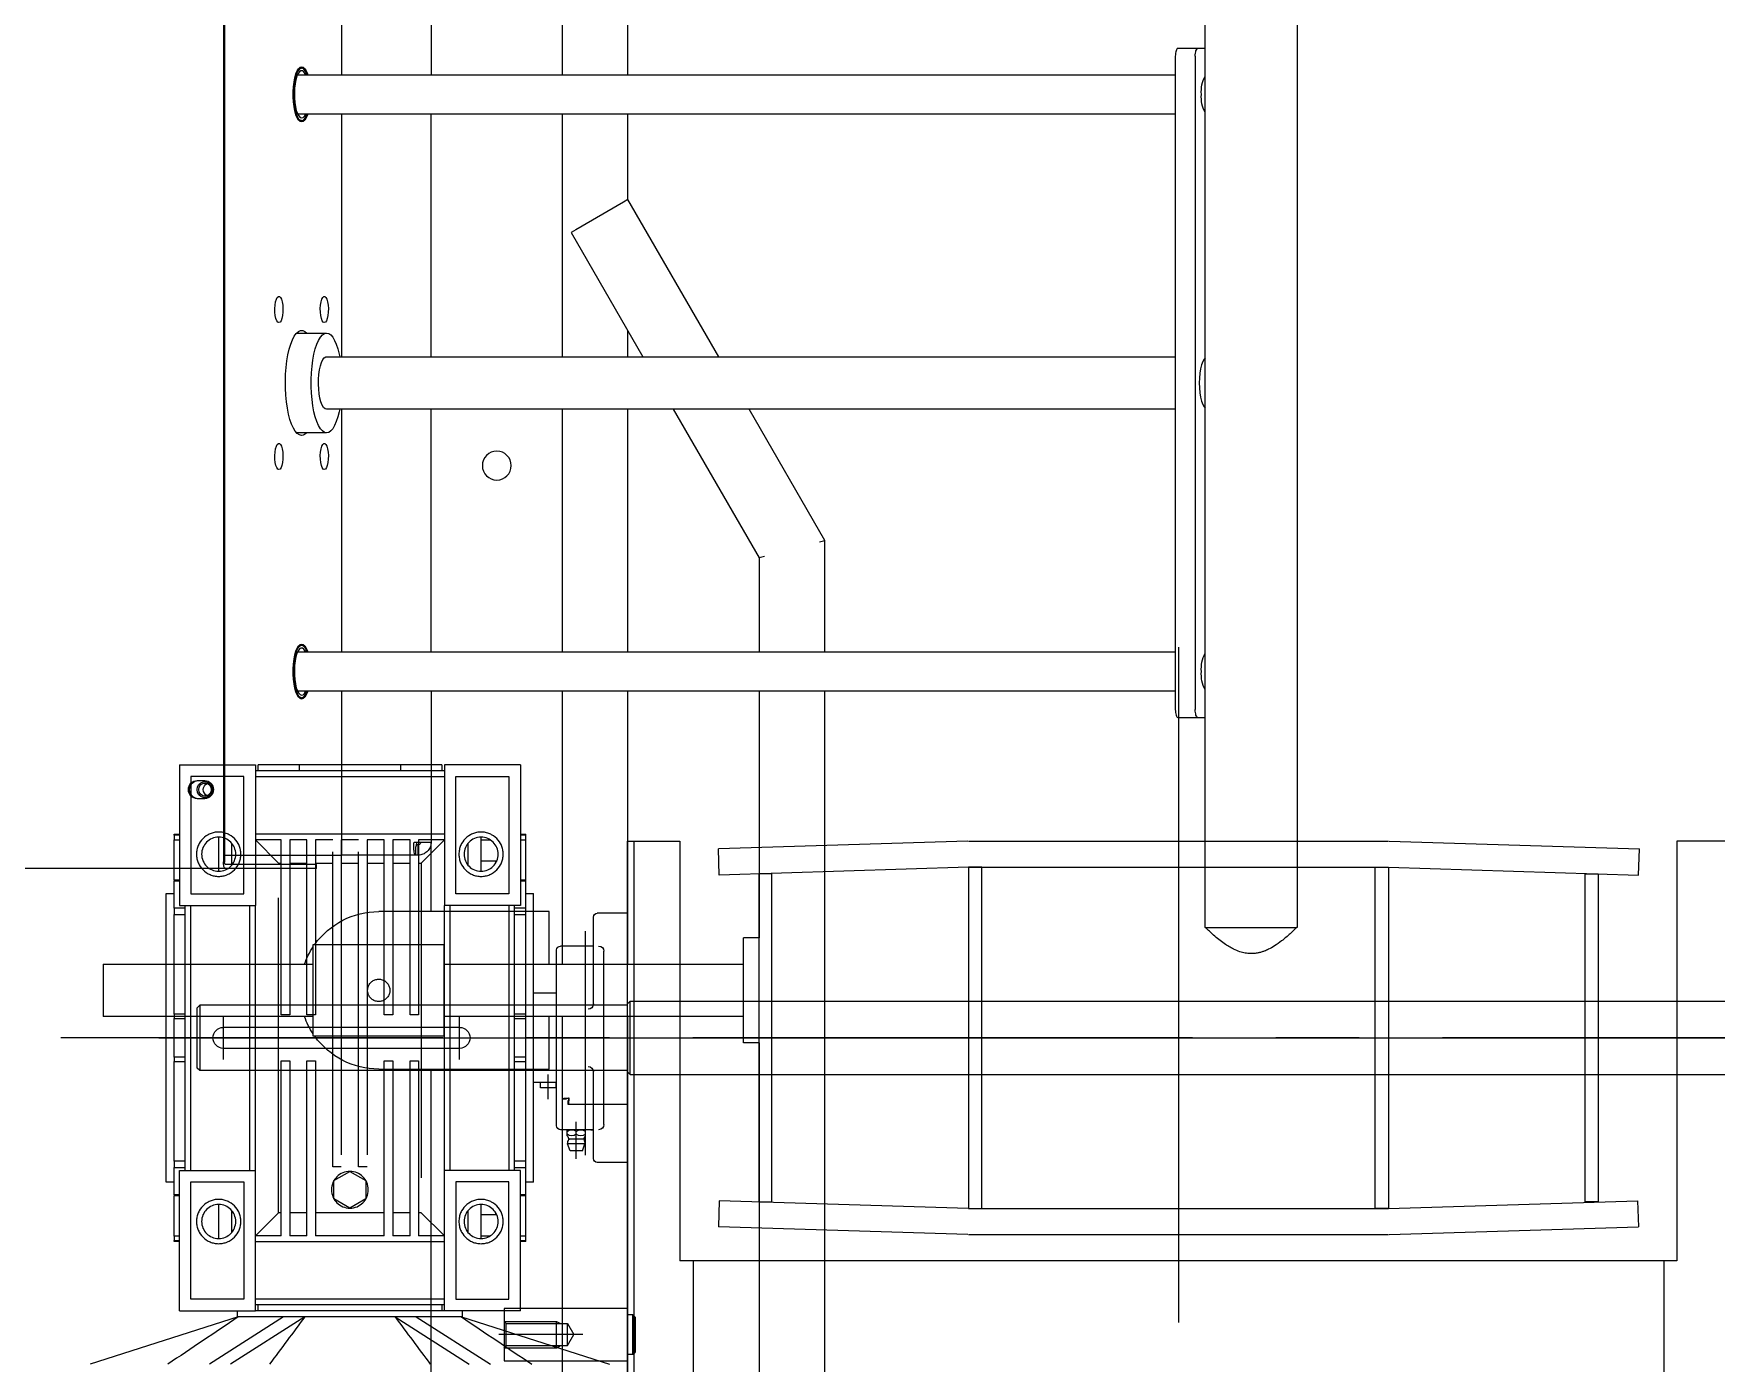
# Model space of a CAD drawing. Header units: millimetres. Extents: x 163705 to 1616509, y 81827 to 302547.
# Drawn here: x 595799 to 596441, y 147906 to 148413 of the extents above; entities that cross this region are included whole.
import ezdxf

# ---------------------------------------------------------------- set-up
doc = ezdxf.new("R2010")
doc.units = ezdxf.units.MM
doc.header["$LTSCALE"] = 10
doc.linetypes.add('ACAD_ISO02W100', pattern=[15, 12, -3])
doc.linetypes.add('CENTER2', pattern=[28.575, 19.05, -3.175, 3.175, -3.175])
for name, color, linetype, lineweight in [('1-中心线', 1, 'CENTER2', 0), ('1-虚线', 8, 'ACAD_ISO02W100', 0), ('1-设备轮廓', 2, 'Continuous', 18)]:
    doc.layers.add(name, color=color, linetype=linetype, lineweight=lineweight)

# ---------------------------------------------------------------- blocks, each defined once
blk = doc.blocks.new('A$Cb1654539')
at = {"lineweight": 25}
for p, q in [((-8.94, -7.62), (-65.39, 10.48)), ((8.29, -7.62), (-19.93, 10.48)), ((16.38, -7.62), (-11.85, 10.48)), ((50.84, -7.62), (79.07, 10.48)), ((58.92, -7.62), (87.15, 10.48)), ((76.15, -7.62), (132.61, 10.48)), ((-31.39, -9.92), (-31.39, -63.42)), ((-31.39, -9.92), (-2.39, -9.92)), ((-9.19, -7.54), (-9.19, -9.92)), ((8.29, -7.54), (-8.94, -7.54)), ((-8.94, -7.62), (-8.94, -7.54)), ((-2.39, -9.92), (-2.39, -63.42)), ((69.61, -9.92), (-2.39, -9.92)), ((69.61, -12.12), (-2.39, -12.12)), ((-1.39, -9.92), (-1.39, -12.12)), ((16.38, -7.62), (16.38, -7.54)), ((50.84, -7.54), (16.38, -7.54)), ((50.84, -7.62), (50.84, -7.54)), ((76.15, -7.54), (58.92, -7.54)), ((68.61, -12.12), (68.61, -9.92)), ((98.61, -9.92), (69.61, -9.92)), ((69.61, -9.92), (69.61, -63.42)), ((76.15, -7.62), (76.15, -7.54)), ((76.41, -9.92), (76.41, -7.54)), ((98.61, -9.92), (98.61, -63.42)), ((-6.79, -14.32), (-26.99, -14.32)), ((-26.99, -14.32), (-26.99, -59.02)), ((-6.79, -59.02), (-6.79, -14.32)), ((69.61, -14.32), (-2.39, -14.32)), ((74.01, -14.32), (94.21, -14.32)), ((74.01, -59.02), (74.01, -14.32)), ((94.21, -14.32), (94.21, -59.02)), ((-31.39, -36.32), (-33.39, -36.32)), ((-33.39, -36.32), (-33.39, -36.67)), ((-33.39, -38.39), (-33.39, -36.67)), ((-33.39, -36.67), (-31.39, -36.67)), ((-33.39, -38.39), (-33.39, -53.67)), ((-31.39, -38.39), (-33.39, -38.39)), ((-16.39, -37.42), (-16.39, -50.42)), ((-2.39, -36.28), (69.61, -36.28)), ((83.61, -37.42), (83.61, -50.42)), ((87.04, -38.39), (83.61, -38.39)), ((100.61, -36.32), (98.61, -36.32)), ((98.61, -36.67), (100.61, -36.67)), ((100.61, -38.39), (98.61, -38.39)), ((100.61, -36.32), (100.61, -36.67)), ((100.61, -36.67), (100.61, -38.39)), ((100.61, -38.39), (100.61, -53.67)), ((-11.39, -39.76), (-11.39, -48.07)), ((6.41, -47.28), (-2.39, -38.48)), ((7.43, -38.48), (-2.39, -38.48)), ((7.43, -38.48), (7.43, -105.17)), ((17.24, -38.48), (10.7, -38.48)), ((10.7, -105.17), (10.7, -38.48)), ((17.24, -38.48), (17.24, -105.17)), ((46.7, -38.48), (20.52, -38.48)), ((20.52, -105.17), (20.52, -38.48)), ((46.7, -38.48), (46.7, -105.17)), ((56.52, -38.48), (49.97, -38.48)), ((49.97, -105.17), (49.97, -38.48)), ((56.52, -38.48), (56.52, -105.17)), ((69.61, -38.48), (59.79, -38.48)), ((59.79, -105.17), (59.79, -38.48)), ((69.61, -38.48), (60.81, -47.28)), ((78.61, -48.07), (78.61, -39.76)), ((7.43, -47.28), (6.41, -47.28)), ((6.41, -47.28), (6.41, -180.55)), ((17.24, -47.28), (10.7, -47.28)), ((46.7, -47.28), (20.52, -47.28)), ((33.61, -49.03), (27.55, -52.53)), ((39.67, -52.53), (33.61, -49.03)), ((56.52, -47.28), (49.97, -47.28)), ((60.81, -47.28), (59.79, -47.28)), ((60.81, -180.55), (60.81, -47.28)), ((89.11, -46.46), (83.61, -46.46)), ((89.11, -47.38), (89.11, -46.46)), ((-31.39, -53.67), (-33.39, -53.67)), ((-33.39, -54.08), (-33.39, -53.67)), ((-33.39, -54.08), (-33.39, -64.51)), ((-31.39, -54.08), (-33.39, -54.08)), ((27.55, -52.53), (27.55, -59.53)), ((39.67, -59.53), (39.67, -52.53)), ((100.61, -53.67), (98.61, -53.67)), ((100.61, -54.08), (98.61, -54.08)), ((100.61, -53.67), (100.61, -54.08)), ((100.61, -54.08), (100.61, -64.51)), ((-33.39, -58.92), (-36.39, -58.92)), ((-36.39, -58.92), (-36.39, -168.92)), ((-31.39, -63.42), (-2.39, -63.42)), ((-29.19, -63.42), (-29.19, -164.42)), ((-26.99, -59.02), (-6.79, -59.02)), ((-26.99, -63.42), (-26.99, -164.42)), ((-4.59, -164.42), (-4.59, -63.42)), ((-2.39, -63.42), (-2.39, -164.42)), ((27.55, -59.53), (33.61, -63.03)), ((33.61, -63.03), (39.67, -59.53)), ((98.61, -63.42), (69.61, -63.42)), ((69.61, -63.42), (69.61, -164.42)), ((71.81, -63.42), (71.81, -164.42)), ((94.21, -59.02), (74.01, -59.02)), ((94.21, -164.42), (94.21, -63.42)), ((96.41, -63.42), (96.41, -164.42)), ((103.61, -58.92), (100.61, -58.92)), ((103.61, -58.92), (103.61, -168.92)), ((-33.39, -66.88), (-33.39, -64.51)), ((-33.39, -64.51), (-29.19, -64.51)), ((-33.39, -66.88), (-33.39, -104.91)), ((-29.19, -66.88), (-33.39, -66.88)), ((27.06, -64.78), (27.06, -189.35)), ((30.34, -64.78), (27.06, -64.78)), ((30.34, -189.35), (30.34, -64.78)), ((36.88, -64.78), (36.88, -189.35)), ((40.15, -64.78), (36.88, -64.78)), ((40.15, -189.35), (40.15, -64.78)), ((96.41, -64.51), (100.61, -64.51)), ((100.61, -66.88), (96.41, -66.88)), ((100.61, -64.51), (100.61, -66.88)), ((100.61, -66.88), (100.61, -104.91)), ((-33.39, -106.54), (-33.39, -104.91)), ((-33.39, -104.91), (-29.19, -104.91)), ((-33.39, -106.54), (-33.39, -121.29)), ((-29.19, -106.54), (-33.39, -106.54)), ((7.43, -105.17), (10.7, -105.17)), ((17.24, -105.17), (20.52, -105.17)), ((46.7, -105.17), (49.97, -105.17)), ((56.52, -105.17), (59.79, -105.17)), ((96.41, -104.91), (100.61, -104.91)), ((100.61, -106.54), (96.41, -106.54)), ((100.61, -104.91), (100.61, -106.54)), ((100.61, -106.54), (100.61, -121.29)), ((-33.39, -122.92), (-33.39, -121.29)), ((-33.39, -121.29), (-29.19, -121.29)), ((96.41, -121.29), (100.61, -121.29)), ((100.61, -121.29), (100.61, -122.92)), ((-33.39, -122.92), (-33.39, -160.95)), ((-29.19, -122.92), (-33.39, -122.92)), ((7.43, -122.67), (7.43, -189.35)), ((10.7, -122.67), (7.43, -122.67)), ((10.7, -189.35), (10.7, -122.67)), ((17.24, -122.67), (17.24, -189.35)), ((20.52, -122.67), (17.24, -122.67)), ((20.52, -189.35), (20.52, -122.67)), ((49.97, -122.67), (46.7, -122.67)), ((46.7, -122.67), (46.7, -189.35)), ((49.97, -189.35), (49.97, -122.67)), ((56.52, -122.67), (56.52, -189.35)), ((59.79, -122.67), (56.52, -122.67)), ((59.79, -189.35), (59.79, -122.67)), ((100.61, -122.92), (96.41, -122.92)), ((100.61, -122.92), (100.61, -160.95)), ((-33.39, -163.32), (-33.39, -160.95)), ((-33.39, -160.95), (-29.19, -160.95)), ((-33.39, -163.32), (-33.39, -173.75)), ((-29.19, -163.32), (-33.39, -163.32)), ((-31.39, -217.92), (-31.39, -164.42)), ((-31.39, -164.42), (-2.39, -164.42)), ((-2.39, -217.92), (-2.39, -164.42)), ((98.61, -164.42), (69.61, -164.42)), ((69.61, -217.92), (69.61, -164.42)), ((96.41, -160.95), (100.61, -160.95)), ((100.61, -163.32), (96.41, -163.32)), ((98.61, -217.92), (98.61, -164.42)), ((100.61, -160.95), (100.61, -163.32)), ((100.61, -163.32), (100.61, -173.75)), ((-36.39, -168.92), (-33.39, -168.92)), ((-26.99, -168.82), (-6.79, -168.82)), ((-26.99, -213.52), (-26.99, -168.82)), ((-6.79, -168.82), (-6.79, -213.52)), ((94.21, -168.82), (74.01, -168.82)), ((74.01, -168.82), (74.01, -213.52)), ((94.21, -213.52), (94.21, -168.82)), ((100.61, -168.92), (103.61, -168.92)), ((-33.39, -174.17), (-33.39, -173.75)), ((-33.39, -173.75), (-31.39, -173.75)), ((-33.39, -174.17), (-31.39, -174.17)), ((-33.39, -174.17), (-33.39, -189.44)), ((-16.39, -177.42), (-16.39, -190.42)), ((83.61, -177.42), (83.61, -190.42)), ((98.61, -173.75), (100.61, -173.75)), ((98.61, -174.17), (100.61, -174.17)), ((100.61, -173.75), (100.61, -174.17)), ((100.61, -174.17), (100.61, -189.44)), ((-11.39, -179.76), (-11.39, -188.07)), ((6.41, -180.55), (-2.39, -189.35)), ((6.41, -180.55), (7.43, -180.55)), ((10.7, -180.55), (17.24, -180.55)), ((20.52, -180.55), (27.06, -180.55)), ((30.34, -180.55), (36.88, -180.55)), ((40.15, -180.55), (46.7, -180.55)), ((49.97, -180.55), (56.52, -180.55)), ((59.79, -180.55), (60.81, -180.55)), ((69.61, -189.35), (60.81, -180.55)), ((78.61, -188.07), (78.61, -179.76)), ((83.61, -181.37), (89.11, -181.37)), ((89.11, -181.37), (89.11, -180.45)), ((-33.39, -191.17), (-33.39, -189.44)), ((-33.39, -189.44), (-31.39, -189.44)), ((-33.39, -191.17), (-33.39, -191.52)), ((-31.39, -191.17), (-33.39, -191.17)), ((-33.39, -191.52), (-31.39, -191.52)), ((7.43, -189.35), (-2.39, -189.35)), ((69.61, -191.55), (-2.39, -191.55)), ((17.24, -189.35), (10.7, -189.35)), ((27.06, -189.35), (20.52, -189.35)), ((36.88, -189.35), (30.34, -189.35)), ((46.7, -189.35), (40.15, -189.35)), ((56.52, -189.35), (49.97, -189.35)), ((69.61, -189.35), (59.79, -189.35)), ((83.61, -189.44), (87.04, -189.44)), ((98.61, -189.44), (100.61, -189.44)), ((100.61, -191.17), (98.61, -191.17)), ((98.61, -191.52), (100.61, -191.52)), ((100.61, -189.44), (100.61, -191.17)), ((100.61, -191.17), (100.61, -191.52)), ((-31.39, -217.92), (-2.39, -217.92)), ((-6.79, -213.52), (-26.99, -213.52)), ((-2.39, -213.52), (69.61, -213.52)), ((69.61, -215.72), (-2.39, -215.72)), ((-1.39, -215.72), (-1.39, -217.92)), ((14.23, -217.92), (-1.39, -217.92)), ((14.23, -217.92), (14.23, -215.72)), ((52.98, -217.92), (14.23, -217.92)), ((52.98, -215.72), (52.98, -217.92)), ((68.61, -217.92), (52.98, -217.92)), ((68.61, -217.92), (68.61, -215.72)), ((98.61, -217.92), (69.61, -217.92)), ((74.01, -213.52), (94.21, -213.52))]:
    blk.add_line(p, q, dxfattribs=at)
for centre, radius in [((-16.39, -43.92), 8.45), ((-16.39, -43.92), 6.5), ((83.61, -43.92), 8.45), ((83.61, -43.92), 6.5), ((33.61, -56.03), 7), ((-16.39, -183.92), 8.45), ((-16.39, -183.92), 6.5), ((83.61, -183.92), 8.45), ((83.61, -183.92), 6.5)]:
    blk.add_circle(centre, radius, dxfattribs=at)
for centre, start, end in [((89.11, -46.96), 37.85601, 90), ((89.11, -180.87), 270, 322.14399)]:
    blk.add_arc(centre, 0.5, start, end, dxfattribs=at)
for major_axis, start_param, end_param in [((42.75, -7.41), 2.031964, 2.250467), ((42.75, 7.41), 0.891125, 1.109628)]:
    blk.add_ellipse((33.61, -21.27), major_axis=major_axis, ratio=0.270246, start_param=start_param, end_param=end_param, dxfattribs=at)
for points in [[(-8.94, -7.54), (-17.89, -1.54), (-26.83, 4.47), (-35.77, 10.48)], [(16.38, -7.54), (11.9, -1.54), (7.43, 4.47), (2.96, 10.48)], [(50.84, -7.54), (55.31, -1.54), (59.78, 4.47), (64.25, 10.48)], [(76.15, -7.54), (85.1, -1.54), (94.04, 4.47), (102.98, 10.48)]]:
    blk.add_open_spline(points, degree=3, dxfattribs=at)
blk = doc.blocks.new('A$Ce0621208')
for p, q in [((-1039.06, 993.69), (-1039.06, 366.85)), ((-1051.56, 978.05), (-1050.56, 979.05)), ((-1051.56, 815.05), (-1051.56, 978.05)), ((-1051.56, 978.05), (-1026.56, 978.05)), ((-1027.56, 979.05), (-1050.56, 979.05)), ((-1026.56, 978.05), (-1027.56, 979.05)), ((-1026.56, 815.05), (-1026.56, 978.05)), ((-1030.81, 969.05), (-1047.31, 969.05)), ((-1043.06, 879.05), (-1043.06, 969.05)), ((-1035.06, 879.05), (-1035.06, 969.05)), ((-1030.81, 879.05), (-1047.31, 879.05)), ((-1039.06, 867.69), (-1039.06, 332.26)), ((-930.94, 862.05), (-930.13, 861.23)), ((-930.94, 862.05), (-930.94, 842.05)), ((-921.75, 861.23), (-930.13, 861.23)), ((-930.13, 861.23), (-930.13, 837.86)), ((-925.94, 832.05), (-925.94, 864.05)), ((-920.94, 862.05), (-921.75, 861.23)), ((-921.75, 861.23), (-921.75, 837.86)), ((-920.94, 862.05), (-920.94, 842.05)), ((-1022.06, 850.85), (-1056.06, 850.85)), ((-1056.06, 842.05), (-1056.06, 850.85)), ((-1051.56, 815.05), (-1051.56, 850.05)), ((-1026.56, 815.05), (-1026.56, 850.05)), ((-1022.06, 842.05), (-1022.06, 850.85)), ((-1020.06, 848.25), (-1022.06, 848.25)), ((-1020.06, 842.25), (-1020.06, 848.25)), ((-1074.06, 828.05), (-1074.06, 840.55)), ((-1005.56, 842.05), (-1072.56, 842.05)), ((-1015.72, 845.25), (-1025.06, 845.25)), ((-1020.06, 842.25), (-1022.06, 842.25)), ((-1004.06, 828.05), (-1004.06, 840.55)), ((-920.94, 842.05), (-930.94, 842.05)), ((-930.94, 842.05), (-930.13, 840.64)), ((-920.94, 842.05), (-921.75, 840.64)), ((-992.96, 834.55), (-1007.06, 834.55)), ((-1004.06, 837.75), (-1003.76, 838.05)), ((-1004.06, 831.35), (-1004.06, 837.75)), ((-1004.06, 831.35), (-1004.06, 837.75)), ((-1004.06, 832.52), (-1004.06, 837.75)), ((-1004.06, 828.05), (-1004.06, 834.25)), ((-1004.06, 828.05), (-1004.06, 834.25)), ((-1004.06, 829.02), (-1004.06, 834.25)), ((-1001.71, 838.05), (-1003.76, 838.05)), ((-1000.4, 831.75), (-1000.4, 837.35)), ((-998.66, 831.25), (-998.66, 837.85)), ((-995.96, 836.95), (-998.66, 837.85)), ((-995.96, 832.15), (-995.96, 836.95)), ((-995.96, 832.15), (-995.96, 836.95)), ((-995.96, 832.15), (-995.96, 836.95)), ((-995.96, 832.15), (-995.96, 836.95)), ((-921.75, 837.86), (-930.13, 837.86)), ((-930.13, 837.86), (-925.94, 835.44)), ((-921.75, 837.86), (-925.94, 835.44)), ((-1051.97, 828.05), (-1085.06, 828.05)), ((-998.39, 831.05), (-1079.72, 831.05)), ((-993.06, 828.05), (-1026.14, 828.05)), ((-994.33, 831.05), (-1010.93, 831.05)), ((-1004.06, 832.52), (-1004.06, 831.51)), ((-1003.76, 831.05), (-1004.06, 831.35)), ((-1004.06, 829.02), (-1004.06, 828.05)), ((-1001.71, 831.05), (-1003.76, 831.05)), ((-995.96, 832.15), (-998.66, 831.25)), ((-1086.56, 815.05), (-1086.56, 826.55)), ((-1006.06, 824.05), (-1072.06, 824.05)), ((-991.56, 815.05), (-991.56, 826.55)), ((1899.79, 815.05), (-1114.06, 815.05)), ((-1114.06, 815.05), (-1114.06, 795.05)), ((-991.56, 815.05), (-1086.56, 815.05)), ((-1053.06, 814.05), (-1052.06, 815.05)), ((-1026.06, 815.05), (-1052.06, 815.05)), ((-1026.06, 815.05), (-1052.06, 815.05)), ((-1025.06, 814.05), (-1026.06, 815.05)), ((1899.79, 812.55), (-1114.06, 812.55)), ((-1053.06, 814.05), (-1053.06, 396.05)), ((-1025.06, 814.05), (-1053.06, 814.05)), ((-1025.06, 814.05), (-1025.06, 396.05)), ((-918.44, 813.05), (-933.44, 813.05)), ((-1114.06, 795.05), (-954.06, 795.05)), ((-954.06, 415.05), (-954.06, 795.05)), ((-954.06, 790.05), (1649.79, 790.05)), ((-1114.05, 685.34), (-1111.11, 780.34)), ((-1101.11, 780.05), (-1111.11, 780.34)), ((-1104.06, 685.05), (-1101.11, 780.05)), ((-977, 780.05), (-967, 780.34)), ((-974.06, 685.05), (-977, 780.05)), ((-964.06, 685.34), (-967, 780.34)), ((-1114.06, 685.05), (-1114.06, 525.05)), ((-1104.06, 685.05), (-1104.06, 525.05)), ((-974.06, 685.05), (-974.06, 525.05)), ((-964.06, 685.05), (-964.06, 525.05)), ((-1147.59, 605.05), (-930.52, 605.05)), ((-1114.05, 524.75), (-1111.11, 429.38)), ((-1104.06, 525.05), (-1101.11, 429.68)), ((-974.06, 525.05), (-977, 430.05)), ((-964.06, 524.75), (-967, 429.75)), ((-977, 430.05), (-967, 429.75)), ((-1101.11, 429.68), (-1111.11, 429.38)), ((-954.06, 420.05), (1649.79, 420.05)), ((-1114.06, 395.05), (-1114.06, 415.05)), ((-1114.06, 415.05), (-954.06, 415.05))]:
    blk.add_line(p, q)
for points in [[(-915.94, 862.05), (-915.94, 815.05), (-935.94, 815.05), (-935.94, 862.05)], [(-918.44, 815.05), (-918.44, 813.05), (-919.44, 812.05), (-932.44, 812.05), (-933.44, 813.05), (-933.44, 815.05)], [(-976.56, 765.05), (-976.56, 760.05), (-1101.56, 760.05), (-1101.56, 765.05)], [(-974.06, 685.05), (-974.06, 680.05), (-1104.06, 680.05), (-1104.06, 685.05)], [(-974.06, 525.05), (-974.06, 530.05), (-1104.06, 530.05), (-1104.06, 525.05)], [(-976.56, 445.05), (-976.56, 450.05), (-1101.56, 450.05), (-1101.56, 445.05)]]:
    blk.add_lwpolyline(points, close=True)
for centre, radius, start, end in [((-1039.06, 969.05), 4, 0, 180), ((-1039.06, 879.05), 4, 180, 0), ((-1072.56, 840.55), 1.5, 90, 180), ((-1005.56, 840.55), 1.5, 0, 90), ((-1001.41, 836.3), 2.65, 138.589, 221.78), ((-1001.41, 832.8), 2.64, 138.589, 221.411), ((-1004.36, 836.3), 2.64, 318.589, 41.411), ((-1004.36, 832.8), 2.64, 318.589, 41.411), ((-998.26, 842.95), 6, 234.808, 249.039), ((-1000.62, 838.15), 0.8, 282.204, 298.592), ((-998.66, 834.55), 3.3, 90, 121.953), ((-1085.06, 826.55), 1.5, 90, 180), ((-1051.97, 830.05), 2, 270, 0), ((-1026.14, 830.05), 2, 180, 270), ((-998.26, 826.14), 6, 110.961, 125.193), ((-998.66, 834.55), 3.3, 238.047, 270), ((-993.06, 826.55), 1.5, 0, 90), ((-1072.06, 826.05), 2, 180, 270), ((-1006.06, 826.05), 2, 270, 0)]:
    blk.add_arc(centre, radius, start, end)
at = {"layer": '1-中心线'}
for p, q in [((-1039.06, 313.92), (-1039.06, 1030.98)), ((-1187.96, 605.05), (1951.97, 605.05))]:
    blk.add_line(p, q, dxfattribs=at)
blk = doc.blocks.new('G$C126DDED6')
at = {"rotation": 90}
blk.add_blockref('A$Ce0621208', (1640.05, 2164.12), dxfattribs=at)
at = {"layer": '1-虚线'}
blk.add_blockref('A$Cb1654539', (685.59, 1238.98), dxfattribs=at)
blk = doc.blocks.new('11')
at = {"lineweight": 25}
for p, q in [((1524.49, -990.89), (1524.49, -522.21)), ((1560.99, -944.32), (1560.99, -1024.32)), ((1560.99, -944.32), (1579.72, -944.32)), ((1579.72, -944.32), (1580.99, -944.32)), ((1580.99, -1024.32), (1580.99, -944.32)), ((1490.99, -980.13), (1490.99, -982.98)), ((1497.99, -982.98), (1497.99, -980.13)), ((1156.99, -990.11), (1521.99, -990.11)), ((1156.99, -990.58), (1521.99, -990.58)), ((1519.49, -990.58), (1519.49, -996.28)), ((1522.99, -1025.65), (1522.99, -990.89)), ((1524.49, -1025.65), (1524.49, -990.89)), ((1519.49, -996.28), (1519.49, -1005.1)), ((1519.49, -1005.1), (1519.49, -1034.77)), ((1219.49, -1018.95), (1219.49, -1019.94)), ((1221.99, -1018.4), (1221.99, -1352.93)), ((1236.99, -1352.93), (1236.99, -1018.4)), ((1239.49, -1019.94), (1239.49, -1018.95)), ((1320.49, -1018.01), (1320.49, -1029.45)), ((1358.49, -1029.45), (1358.49, -1018.01)), ((1439.49, -1018.95), (1439.49, -1019.94)), ((1441.99, -1018.4), (1441.99, -1352.93)), ((1456.99, -1352.93), (1456.99, -1018.4)), ((1459.49, -1019.94), (1459.49, -1018.95)), ((1524.49, -1025.65), (1522.99, -1025.65)), ((1553.49, -1024.32), (1553.49, -1074.32)), ((1588.49, -1024.32), (1553.49, -1024.32)), ((1588.49, -1074.32), (1588.49, -1024.32)), ((1329.49, -1029.45), (1329.49, -1352.93)), ((1349.49, -1352.93), (1349.49, -1029.45)), ((1159.49, -1035.11), (1221.99, -1035.11)), ((1236.99, -1035.11), (1329.49, -1035.11)), ((1349.49, -1035.11), (1441.99, -1035.11)), ((1456.99, -1035.11), (1519.49, -1035.11)), ((1519.49, -1034.77), (1519.49, -1035.11)), ((1519.49, -1063.51), (1519.49, -1035.11)), ((1540.99, -1114.32), (1540.99, -1049.32)), ((1600.99, -1049.32), (1600.99, -1114.32)), ((1514.49, -1062.78), (1514.49, -1069.32)), ((1515.49, -1064.32), (1515.49, -1063.62)), ((1519.49, -1064.32), (1515.49, -1064.32)), ((1519.49, -1063.51), (1516.34, -1063.51)), ((1519.49, -1064.32), (1519.49, -1063.51)), ((1164.49, -1069.32), (1221.99, -1069.32)), ((1329.49, -1069.32), (1236.99, -1069.32)), ((1441.99, -1069.32), (1349.49, -1069.32)), ((1456.99, -1069.32), (1514.49, -1069.32)), ((1540.99, -1069.32), (1514.49, -1069.32)), ((1740.99, -1069.32), (1600.99, -1069.32)), ((1588.49, -1074.32), (1553.49, -1074.32)), ((1560.99, -1074.32), (1560.99, -1188.32)), ((1580.99, -1188.32), (1580.99, -1074.32)), ((1560.99, -1114.32), (1540.99, -1114.32)), ((1600.99, -1114.32), (1580.99, -1114.32)), ((1221.99, -1119.32), (1126.7, -1119.32)), ((1329.49, -1119.32), (1236.99, -1119.32)), ((1441.99, -1119.32), (1349.49, -1119.32)), ((1560.99, -1119.32), (1456.99, -1119.32)), ((1612.28, -1119.32), (1580.99, -1119.32)), ((1612.28, -1119.32), (1612.28, -1120.82)), ((1746.7, -1119.32), (1612.28, -1119.32)), ((1614.49, -1121.53), (1612.99, -1121.53)), ((1614.49, -1144.32), (1614.49, -1121.53)), ((1270.59, -1142.59), (1281.09, -1124.4)), ((1281.09, -1124.4), (1282.09, -1122.67)), ((1282.09, -1122.67), (1329.49, -1150.04)), ((1221.99, -1144.32), (1009.49, -1144.32)), ((1269.59, -1144.32), (1236.99, -1144.32)), ((1269.59, -1144.32), (1270.59, -1142.59)), ((1329.49, -1178.91), (1269.59, -1144.32)), ((1329.49, -1144.32), (1319.59, -1144.32)), ((1441.99, -1144.32), (1349.49, -1144.32)), ((1560.99, -1144.32), (1456.99, -1144.32)), ((1760.99, -1144.32), (1580.99, -1144.32)), ((1349.49, -1161.59), (1406.19, -1194.32)), ((1399.49, -1219.32), (1349.49, -1190.45)), ((1550.99, -1194.32), (1550.99, -1188.32)), ((1590.99, -1188.32), (1550.99, -1188.32)), ((1590.99, -1194.32), (1590.99, -1188.32)), ((1405.65, -1196.32), (1406.19, -1194.32)), ((1406.19, -1194.32), (1441.99, -1194.32)), ((1456.99, -1194.32), (1550.99, -1194.32)), ((1590.99, -1194.32), (1550.99, -1194.32)), ((1590.99, -1194.32), (1750.99, -1194.32)), ((1400.03, -1217.32), (1399.49, -1219.32)), ((1441.99, -1219.32), (1399.49, -1219.32)), ((2249.49, -1219.32), (1456.99, -1219.32)), ((1214.99, -1352.93), (1463.99, -1352.93)), ((1211.99, -1361.46), (1211.99, -1353.85)), ((1466.99, -1353.85), (1466.99, -1361.46)), ((1546.99, -1364.31), (1131.99, -1364.31)), ((1211.99, -1364.31), (1211.99, -1361.46)), ((1214.99, -1360.54), (1463.99, -1360.54)), ((1466.99, -1361.46), (1466.99, -1364.31)), ((1131.99, -1399.31), (1546.99, -1399.31))]:
    blk.add_line(p, q, dxfattribs=at)
for points in [[(1494.49, -980.09), (1493.46, -980.27), (1492.55, -980.77), (1491.87, -981.53), (1491.51, -982.47), (1491.51, -983.47), (1491.87, -984.41), (1492.55, -985.17), (1493.46, -985.67), (1494.49, -985.85), (1495.53, -985.67), (1496.44, -985.17), (1497.11, -984.41), (1497.47, -983.47), (1497.47, -982.47), (1497.11, -981.53), (1496.44, -980.77), (1495.53, -980.27), (1494.49, -980.09)], [(1494.49, -980.75), (1493.54, -980.94), (1492.72, -981.45), (1492.18, -982.22), (1491.99, -983.13), (1492.18, -984.04), (1492.72, -984.81), (1493.54, -985.33), (1494.49, -985.51), (1495.45, -985.33), (1496.26, -984.81), (1496.8, -984.04), (1496.99, -983.13), (1496.8, -982.22), (1496.26, -981.45), (1495.45, -980.94), (1494.49, -980.75)], [(1524.49, -990.89), (1524.44, -990.74), (1524.3, -990.59), (1524.07, -990.46), (1523.76, -990.34), (1523.38, -990.24), (1522.95, -990.17), (1522.48, -990.13), (1521.99, -990.11)], [(1522.99, -990.89), (1522.97, -990.83), (1522.92, -990.77), (1522.82, -990.72), (1522.7, -990.67), (1522.55, -990.63), (1522.37, -990.6), (1522.19, -990.58), (1521.99, -990.58)], [(1316.49, -1011.29), (1316.31, -1010.87), (1315.76, -1010.48), (1314.9, -1010.16), (1313.79, -1009.91), (1312.51, -1009.77), (1311.15, -1009.74), (1309.82, -1009.83), (1308.61, -1010.02), (1307.61, -1010.31), (1306.91, -1010.67), (1306.54, -1011.07), (1306.54, -1011.5), (1306.91, -1011.9), (1307.61, -1012.26), (1308.61, -1012.55), (1309.82, -1012.74), (1311.15, -1012.83), (1312.51, -1012.8), (1313.79, -1012.66), (1314.9, -1012.41), (1315.76, -1012.09), (1316.31, -1011.7), (1316.49, -1011.29)], [(1372.49, -1011.29), (1372.31, -1010.87), (1371.76, -1010.48), (1370.9, -1010.16), (1369.79, -1009.91), (1368.51, -1009.77), (1367.15, -1009.74), (1365.82, -1009.83), (1364.61, -1010.02), (1363.61, -1010.31), (1362.91, -1010.67), (1362.54, -1011.07), (1362.54, -1011.5), (1362.91, -1011.9), (1363.61, -1012.26), (1364.61, -1012.55), (1365.82, -1012.74), (1367.15, -1012.83), (1368.51, -1012.8), (1369.79, -1012.66), (1370.9, -1012.41), (1371.76, -1012.09), (1372.31, -1011.7), (1372.49, -1011.29)], [(1239.99, -1019.94), (1239.81, -1019.34), (1239.28, -1018.77), (1238.42, -1018.23), (1237.25, -1017.75), (1235.82, -1017.35), (1234.17, -1017.03), (1232.37, -1016.82), (1230.46, -1016.71), (1228.52, -1016.71), (1226.62, -1016.82), (1224.81, -1017.03), (1223.16, -1017.35), (1221.73, -1017.75), (1220.56, -1018.23), (1219.7, -1018.77), (1219.17, -1019.34), (1218.99, -1019.94), (1219.17, -1020.53), (1219.7, -1021.11), (1220.56, -1021.65), (1221.73, -1022.12), (1221.99, -1022.21)], [(1219.54, -1019.65), (1219.89, -1019.07), (1220.6, -1018.53), (1221.62, -1018.03), (1222.93, -1017.61), (1224.48, -1017.26), (1226.2, -1017.02), (1228.05, -1016.88), (1229.95, -1016.85), (1231.83, -1016.93), (1233.63, -1017.12), (1235.28, -1017.42), (1236.72, -1017.8), (1237.89, -1018.26), (1238.77, -1018.78), (1239.31, -1019.35), (1239.49, -1019.93), (1239.31, -1020.52), (1238.78, -1021.08), (1237.91, -1021.6), (1236.99, -1021.98)], [(1221.99, -1021.98), (1221.64, -1021.85), (1220.61, -1021.36), (1219.9, -1020.81), (1219.54, -1020.24), (1219.54, -1019.65)], [(1220.53, -1019.68), (1220.88, -1019.13), (1221.59, -1018.61), (1222.62, -1018.14), (1223.93, -1017.75), (1225.46, -1017.45), (1227.17, -1017.25), (1228.97, -1017.16), (1230.78, -1017.19), (1232.55, -1017.32), (1234.19, -1017.57), (1235.64, -1017.91), (1236.84, -1018.33), (1237.73, -1018.82), (1238.29, -1019.36), (1238.49, -1019.92), (1238.32, -1020.48), (1237.79, -1021.01), (1236.99, -1021.47)], [(1221.99, -1021.47), (1221.66, -1021.31), (1220.93, -1020.79), (1220.55, -1020.24), (1220.53, -1019.68)], [(1359.49, -1019.94), (1359.31, -1019.11), (1358.78, -1018.3), (1357.9, -1017.52), (1356.7, -1016.79), (1355.19, -1016.11), (1353.4, -1015.49), (1351.36, -1014.96), (1349.1, -1014.52), (1346.68, -1014.17), (1344.13, -1013.93), (1341.49, -1013.79), (1338.82, -1013.76), (1336.17, -1013.84), (1333.57, -1014.03), (1331.07, -1014.33), (1328.73, -1014.73), (1326.58, -1015.22), (1324.66, -1015.79), (1323, -1016.44), (1321.64, -1017.15), (1320.6, -1017.91), (1319.89, -1018.71), (1319.54, -1019.52), (1319.54, -1020.35), (1319.89, -1021.17), (1320.49, -1021.87)], [(1456.99, -1022.21), (1457.25, -1022.12), (1458.42, -1021.65), (1459.28, -1021.11), (1459.81, -1020.53), (1459.99, -1019.94), (1459.81, -1019.34), (1459.28, -1018.77), (1458.42, -1018.23), (1457.25, -1017.75), (1455.82, -1017.35), (1454.17, -1017.03), (1452.37, -1016.82), (1450.46, -1016.71), (1448.52, -1016.71), (1446.62, -1016.82), (1444.81, -1017.03), (1443.16, -1017.35), (1441.73, -1017.75), (1440.56, -1018.23), (1439.7, -1018.77), (1439.17, -1019.34), (1438.99, -1019.94)], [(1439.54, -1019.65), (1439.89, -1019.07), (1440.6, -1018.53), (1441.62, -1018.03), (1442.93, -1017.61), (1444.48, -1017.26), (1446.2, -1017.02), (1448.05, -1016.88), (1449.95, -1016.85), (1451.83, -1016.93), (1453.63, -1017.12), (1455.28, -1017.42), (1456.72, -1017.8), (1457.89, -1018.26), (1458.77, -1018.78), (1459.31, -1019.35), (1459.49, -1019.93), (1459.31, -1020.52), (1458.78, -1021.08), (1457.91, -1021.6), (1456.99, -1021.98)], [(1441.99, -1021.98), (1441.64, -1021.85), (1440.61, -1021.36), (1439.9, -1020.81), (1439.54, -1020.24), (1439.54, -1019.65)], [(1440.53, -1019.68), (1440.88, -1019.13), (1441.59, -1018.61), (1442.62, -1018.14), (1443.93, -1017.75), (1445.46, -1017.45), (1447.17, -1017.25), (1448.97, -1017.16), (1450.78, -1017.19), (1452.55, -1017.32), (1454.19, -1017.57), (1455.64, -1017.91), (1456.84, -1018.33), (1457.73, -1018.82), (1458.29, -1019.36), (1458.49, -1019.92), (1458.32, -1020.48), (1457.79, -1021.01), (1456.99, -1021.47)], [(1441.99, -1021.47), (1441.66, -1021.31), (1440.93, -1020.79), (1440.55, -1020.24), (1440.53, -1019.68)], [(1236.99, -1022.21), (1237.25, -1022.12), (1238.42, -1021.65), (1239.28, -1021.11), (1239.81, -1020.53), (1239.99, -1019.94)], [(1358.49, -1029.45), (1358.31, -1028.65), (1357.79, -1027.86), (1356.92, -1027.11), (1355.73, -1026.4), (1354.23, -1025.74), (1352.46, -1025.16), (1350.45, -1024.65), (1348.23, -1024.24), (1345.85, -1023.92), (1343.36, -1023.7), (1340.79, -1023.59), (1338.2, -1023.59), (1335.63, -1023.7), (1333.13, -1023.92), (1330.75, -1024.24), (1328.53, -1024.65), (1326.52, -1025.16), (1324.75, -1025.74), (1323.26, -1026.4), (1322.06, -1027.11), (1321.2, -1027.86), (1320.67, -1028.65), (1320.49, -1029.45), (1320.67, -1030.25), (1321.2, -1031.03), (1322.06, -1031.79), (1323.26, -1032.5), (1324.75, -1033.15), (1326.52, -1033.74), (1328.53, -1034.24), (1329.49, -1034.44)], [(1438.99, -1019.94), (1439.17, -1020.53), (1439.7, -1021.11), (1440.56, -1021.65), (1441.73, -1022.12), (1441.99, -1022.21)], [(1316.49, -1028.59), (1316.31, -1028.17), (1315.76, -1027.79), (1314.9, -1027.46), (1313.79, -1027.22), (1312.51, -1027.08), (1311.15, -1027.05), (1309.82, -1027.13), (1308.61, -1027.33), (1307.61, -1027.61), (1306.91, -1027.97), (1306.54, -1028.38), (1306.54, -1028.8), (1306.91, -1029.21), (1307.61, -1029.57), (1308.61, -1029.85), (1309.82, -1030.05), (1311.15, -1030.13), (1312.51, -1030.1), (1313.79, -1029.96), (1314.9, -1029.72), (1315.76, -1029.39), (1316.31, -1029.01), (1316.49, -1028.59)], [(1349.49, -1029.45), (1349.31, -1028.86), (1348.78, -1028.3), (1347.9, -1027.78), (1346.73, -1027.32), (1345.29, -1026.93), (1343.65, -1026.64), (1341.85, -1026.45), (1339.97, -1026.36), (1338.07, -1026.39), (1336.22, -1026.53), (1334.49, -1026.77), (1332.94, -1027.11), (1331.63, -1027.54), (1330.6, -1028.03), (1329.9, -1028.58), (1329.54, -1029.15), (1329.49, -1029.45)], [(1349.49, -1034.44), (1350.45, -1034.24), (1352.46, -1033.74), (1354.23, -1033.15), (1355.73, -1032.5), (1356.92, -1031.79), (1357.79, -1031.03), (1358.31, -1030.25), (1358.49, -1029.45)], [(1372.49, -1028.59), (1372.31, -1028.17), (1371.76, -1027.79), (1370.9, -1027.46), (1369.79, -1027.22), (1368.51, -1027.08), (1367.15, -1027.05), (1365.82, -1027.13), (1364.61, -1027.33), (1363.61, -1027.61), (1362.91, -1027.97), (1362.54, -1028.38), (1362.54, -1028.8), (1362.91, -1029.21), (1363.61, -1029.57), (1364.61, -1029.85), (1365.82, -1030.05), (1367.15, -1030.13), (1368.51, -1030.1), (1369.79, -1029.96), (1370.9, -1029.72), (1371.76, -1029.39), (1372.31, -1029.01), (1372.49, -1028.59)], [(1211.99, -1353.85), (1212.05, -1353.67), (1212.22, -1353.5), (1212.5, -1353.34), (1212.87, -1353.2), (1213.33, -1353.08), (1213.84, -1353), (1214.41, -1352.95), (1214.99, -1352.93)], [(1463.99, -1352.93), (1464.58, -1352.95), (1465.14, -1353), (1465.66, -1353.08), (1466.11, -1353.2), (1466.49, -1353.34), (1466.76, -1353.5), (1466.93, -1353.67), (1466.99, -1353.85)], [(1214.99, -1360.54), (1214.41, -1360.55), (1213.84, -1360.61), (1213.33, -1360.69), (1212.87, -1360.81), (1212.5, -1360.95), (1212.22, -1361.11), (1212.05, -1361.28), (1211.99, -1361.46)], [(1329.88, -1364.31), (1330.4, -1363.89), (1331.35, -1363.38), (1332.59, -1362.93), (1334.09, -1362.57), (1335.78, -1362.3), (1337.6, -1362.14), (1339.49, -1362.08)], [(1339.49, -1362.08), (1341.38, -1362.14), (1343.21, -1362.3), (1344.9, -1362.57), (1346.39, -1362.93), (1347.64, -1363.38), (1348.59, -1363.89), (1349.1, -1364.31)], [(1466.99, -1361.46), (1466.93, -1361.28), (1466.76, -1361.11), (1466.49, -1360.95), (1466.11, -1360.81), (1465.66, -1360.69), (1465.14, -1360.61), (1464.58, -1360.55), (1463.99, -1360.54)]]:
    blk.add_lwpolyline(points, dxfattribs=at)
blk.add_circle((1370.99, -1094.32), 5.5, dxfattribs=at)
for centre, radius, start, end in [((1494.49, -980.26), 3.5, 2.17581, 177.82419), ((1494.49, -980.72), 3.5, 2.17581, 177.82419), ((1494.49, -982.85), 3.5, 182.17581, 357.82419), ((1494.45, -984.93), 2.48, 88.9804, 157.51565), ((1494.54, -984.93), 2.48, 22.48435, 91.0196), ((1356.65, -1019.69), 2.85, 310.18778, 355.02714), ((1570.99, -1049.32), 30, 125.68533, 180), ((1570.99, -1049.32), 30, 109.47122, 123.55731), ((1570.99, -1049.32), 30, 56.44269, 70.52878), ((1570.99, -1049.32), 30, 0, 54.31467), ((1228.49, -1375.41), 12.59, 85.419, 118.26304), ((1230.5, -1375.41), 12.59, 61.73696, 94.581), ((1448.49, -1375.41), 12.59, 85.419, 118.26304), ((1450.5, -1375.41), 12.59, 61.73696, 94.581)]:
    blk.add_arc(centre, radius, start, end, dxfattribs=at)
for points, knots in [([(1570.99, -1053.57), (1570.52, -1053.53), (1569.58, -1053.43), (1568.33, -1052.73), (1567.35, -1051.67), (1566.78, -1050.33), (1566.68, -1048.89), (1567.06, -1047.51), (1567.86, -1046.33), (1569.01, -1045.47), (1570.4, -1045.03), (1571.84, -1045.08), (1573.17, -1045.58), (1574.27, -1046.5), (1575.02, -1047.73), (1575.32, -1049.16), (1575.13, -1050.58), (1574.5, -1051.85), (1573.48, -1052.86), (1572.25, -1053.47), (1571.38, -1053.54), (1570.99, -1053.57)], [0, 0, 0, 0, 1.403579, 2.806217, 4.233469, 5.680209, 7.099249, 8.486255, 9.886899, 11.325041, 12.767223, 14.174394, 15.562365, 16.974101, 18.418175, 19.853155, 21.249386, 22.638598, 24.062294, 25.509219, 26.669433, 26.669433, 26.669433, 26.669433]), ([(1519.49, -1063.51), (1519.44, -1063.4), (1519.32, -1063.16), (1518.45, -1062.87), (1517.17, -1062.7), (1515.77, -1062.67), (1514.85, -1062.75), (1514.49, -1062.78)], [0, 0, 0, 0, 1.129236, 2.258471, 3.387686, 4.516901, 5.228922, 5.228922, 5.228922, 5.228922]), ([(1515.09, -1063.74), (1515.01, -1063.78), (1514.83, -1063.85), (1514.61, -1063.95), (1514.49, -1064.01)], [0, 0, 0, 0, 0.2997491, 0.654347, 0.654347, 0.654347, 0.654347]), ([(1514.49, -1065.32), (1514.64, -1065.3), (1514.92, -1065.26), (1515.25, -1065.01), (1515.45, -1064.68), (1515.48, -1064.44), (1515.49, -1064.32)], [0, 0, 0, 0, 0.449418, 0.832586, 1.215615, 1.566184, 1.566184, 1.566184, 1.566184]), ([(1514.49, -1069.32), (1515.06, -1069.27), (1516.19, -1069.15), (1517.69, -1068.28), (1518.82, -1067), (1519.41, -1065.6), (1519.47, -1064.68), (1519.49, -1064.32)], [0, 0, 0, 0, 1.693615, 3.387231, 5.080815, 6.774399, 7.84228, 7.84228, 7.84228, 7.84228]), ([(1515.07, -1063.75), (1515.18, -1063.71), (1515.42, -1063.62), (1515.77, -1063.55), (1516.1, -1063.51), (1516.26, -1063.51), (1516.34, -1063.51)], [0, 0, 0, 0, 0.278387, 0.586279, 0.925718, 1.298368, 1.298368, 1.298368, 1.298368]), ([(1546.99, -1399.29), (1547.8, -1398.44), (1549.6, -1396.55), (1552.01, -1393.71), (1553.98, -1390.96), (1555.24, -1388.73), (1555.99, -1387.03), (1556.44, -1385.67), (1556.76, -1384.4), (1556.97, -1382.98), (1557.02, -1381.35), (1556.83, -1379.48), (1556.3, -1377.37), (1555.16, -1374.63), (1553.06, -1371.25), (1550.18, -1367.71), (1548, -1365.41), (1547, -1364.36)], [0, 0, 0, 0, 3.549141, 7.823226, 11.167423, 13.686395, 15.494679, 16.729368, 17.987473, 19.420151, 21.034176, 22.866188, 25.017621, 27.566205, 31.728638, 36.911306, 41.241295, 41.241295, 41.241295, 41.241295]), ([(1546.99, -1364.37), (1546.99, -1364.36), (1546.99, -1364.33), (1546.99, -1364.81), (1546.99, -1365.78), (1546.99, -1367.22), (1546.99, -1369.08), (1546.99, -1371.28), (1546.99, -1373.81), (1546.99, -1376.53), (1546.99, -1379.44), (1546.99, -1382.38), (1546.99, -1385.34), (1546.99, -1388.17), (1546.99, -1390.84), (1546.99, -1393.24), (1546.99, -1395.32), (1546.99, -1397.19), (1546.99, -1398.01), (1546.99, -1398.46)], [0, 0, 0, 0, 1.015884, 3.079953, 5.085849, 7.149917, 9.155813, 11.21988, 13.225777, 15.289845, 17.295742, 19.35981, 21.365708, 23.429776, 25.435673, 27.499742, 29.505638, 31.569705, 34.108011, 34.108011, 34.108011, 34.108011]), ([(1546.99, -1398.46), (1546.99, -1398.72), (1546.99, -1399.22), (1546.99, -1399.26), (1546.99, -1399.28)], [0, 0, 0, 0, 0.4374202, 0.8265631, 0.8265631, 0.8265631, 0.8265631])]:
    blk.add_open_spline(points, degree=3, knots=knots, dxfattribs=at)
for points in [[(1612.28, -1119.32), (1612.26, -1119.36), (1612.21, -1119.43), (1612.14, -1120.01), (1612.06, -1120.84), (1612.02, -1121.49), (1611.99, -1121.82)], [(1612.28, -1120.82), (1612.26, -1120.84), (1612.21, -1120.87), (1612.14, -1121.1), (1612.06, -1121.43), (1612.02, -1121.69), (1611.99, -1121.82)], [(1611.99, -1121.82), (1612.32, -1121.8), (1612.97, -1121.75), (1613.8, -1121.67), (1614.38, -1121.6), (1614.45, -1121.55), (1614.49, -1121.53)], [(1611.99, -1121.82), (1612.12, -1121.8), (1612.38, -1121.75), (1612.72, -1121.67), (1612.95, -1121.6), (1612.98, -1121.55), (1612.99, -1121.53)]]:
    blk.add_open_spline(points, degree=3, dxfattribs=at)

msp = doc.modelspace()

# ---------------------------------------------------------------- block references
at = {"xscale": -1, "rotation": 89.99999999999984}
msp.add_blockref('11', (594881.46, 149619.282), dxfattribs=at)
at = {"layer": '1-设备轮廓', "xscale": -1, "rotation": 180}
msp.add_blockref('G$C126DDED6', (595200.592, 149155.24), dxfattribs=at)

doc.saveas('drawing.dxf')
